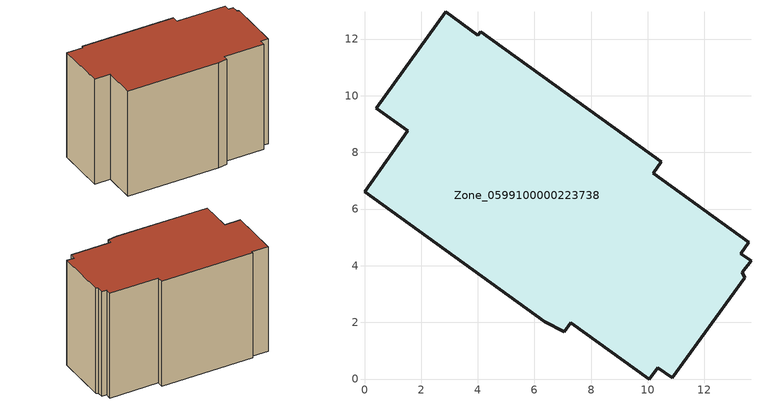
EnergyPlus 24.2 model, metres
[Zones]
Zone_0599100000223738
 floor ground (C_G): 13.34,3.77 13.41,3.58 10.87,0.04 10.35,0.41 10.06,0 7.28,1.99 7.05,1.68 6.37,2.03 0,6.62 1.53,8.76 0.42,9.56 2.86,12.96 4,12.13 4.1,12.27 10.48,7.68 10.19,7.27 13.57,4.83 13.28,4.43 13.64,4.17 z0
 wall outside (C_F): 10.48,7.68 4.1,12.27 4,12.13 2.86,12.96 0.42,9.56 1.53,8.76 0,6.62 6.37,2.03 7.05,1.68 7.28,1.99 10.06,0 10.35,0.41 10.87,0.04 13.41,3.58 13.34,3.77 13.64,4.17 13.28,4.43 13.57,4.83 10.19,7.27 10.48,7.68 z0:9.43
 roof outside (C_R): 10.87,0.04 13.41,3.58 13.34,3.77 13.64,4.17 13.28,4.43 13.57,4.83 10.19,7.27 10.48,7.68 4.1,12.27 4,12.13 2.86,12.96 0.42,9.56 1.53,8.76 0,6.62 6.37,2.03 7.05,1.68 7.28,1.99 10.06,0 10.35,0.41 z9.43
[BUILDING]
Pand.0599100000223738: North Axis=0; Terrain=City; Loads Convergence Tolerance Value=0.04; Temperature Convergence Tolerance Value=0.4; Solar Distribution=FullExterior; Maximum Number of Warmup Days=25; Minimum Number of Warmup Days=1
[Site:Location]
Rotterdam.The.Hague.AP_ZH_NLD Design_Conditions: Latitude=51.96; Longitude=4.45; Time Zone=1; Elevation=-4.5
[SITE:GROUNDTEMPERATURE:BUILDINGSURFACE]
18, 18, 18, 18, 18, 18, 18, 18, 18, 18, 18, 18
[MATERIAL] Thermal Absorptance=0.9; Solar Absorptance=0.7; Visible Absorptance=0.7
Name | Roughness | Thickness | Conductivity | Density | Specific Heat
G.D.1965 | MediumSmooth | 0.15 | 1 | 540 | 1210
F.D.1965 | Rough | 0.3 | 0.857143 | 1920 | 840
R.D.1965 | MediumRough | 0.2 | 0.08 | 1500 | 1000
[CONSTRUCTION]
C_G: G.D.1965
C_F: F.D.1965
C_R: R.D.1965
[ZONE]
Zone_0599100000223738: Type=1; Multiplier=1; Ceiling Height=Autocalculate; Volume=Autocalculate; Floor Area=autocalculate; Part of Total Floor Area=Yes
[ZONEINFILTRATION:DESIGNFLOWRATE]
Infil_Zone_0599100000223738: Zone or ZoneList or Space or SpaceList=Zone_0599100000223738; Schedule=AlwaysOn; Design Flow Rate Calculation Method=Flow/Area; Flow Rate per Floor Area=0.0042; Constant Term Coefficient=1; Temperature Term Coefficient=0; Velocity Term Coefficient=0; Velocity Squared Term Coefficient=0
[HVACTEMPLATE:ZONE:IDEALLOADSAIRSYSTEM]
Zone_0599100000223738: Maximum Heating Supply Air Temperature=50; Minimum Cooling Supply Air Temperature=13; Maximum Heating Supply Air Humidity Ratio=0.0156; Minimum Cooling Supply Air Humidity Ratio=0.0077; Heating Limit=NoLimit; Cooling Limit=NoLimit; Dehumidification Control Type=ConstantSensibleHeatRatio; Cooling Sensible Heat Ratio=0.7; Dehumidification Setpoint=60; Humidification Control Type=None; Humidification Setpoint=30; Outdoor Air Method=None; Outdoor Air Flow Rate per Person=0.00944; Outdoor Air Flow Rate per Zone Floor Area=0; Outdoor Air Flow Rate per Zone=0; Demand Controlled Ventilation Type=None; Outdoor Air Economizer Type=NoEconomizer; Heat Recovery Type=None; Sensible Heat Recovery Effectiveness=0.7; Latent Heat Recovery Effectiveness=0.65
[ZONECONTROL:THERMOSTAT]
ThermostatControl_Zone_0599100000223738: Zone or ZoneList=Zone_0599100000223738; Control Type Schedule=DualSetpointControlType; Control 1=Thermostat_Zone_0599100000223738; Temperature Difference Between Cutout And Setpoint=0
[THERMOSTATSETPOINT:DUALSETPOINT]
Thermostat_Zone_0599100000223738: Heating Setpoint Temperature Schedule=HeatingSetpoint_Zone_0599100000223738; Cooling Setpoint Temperature Schedule=CoolingSetpoint_Zone_0599100000223738
[SCHEDULE:COMPACT]
HeatingSetpoint_Zone_0599100000223738: Through: 12/31, For: AllDays, Until: 24:00, 21
CoolingSetpoint_Zone_0599100000223738: Through: 12/31, For: AllDays, Until: 24:00, 24
DualSetpointControlType: Through: 12/31, For: AllDays, Until: 24:00, 4
AlwaysOn: Through: 12/31, For: AllDays, Until: 24:00, 1
